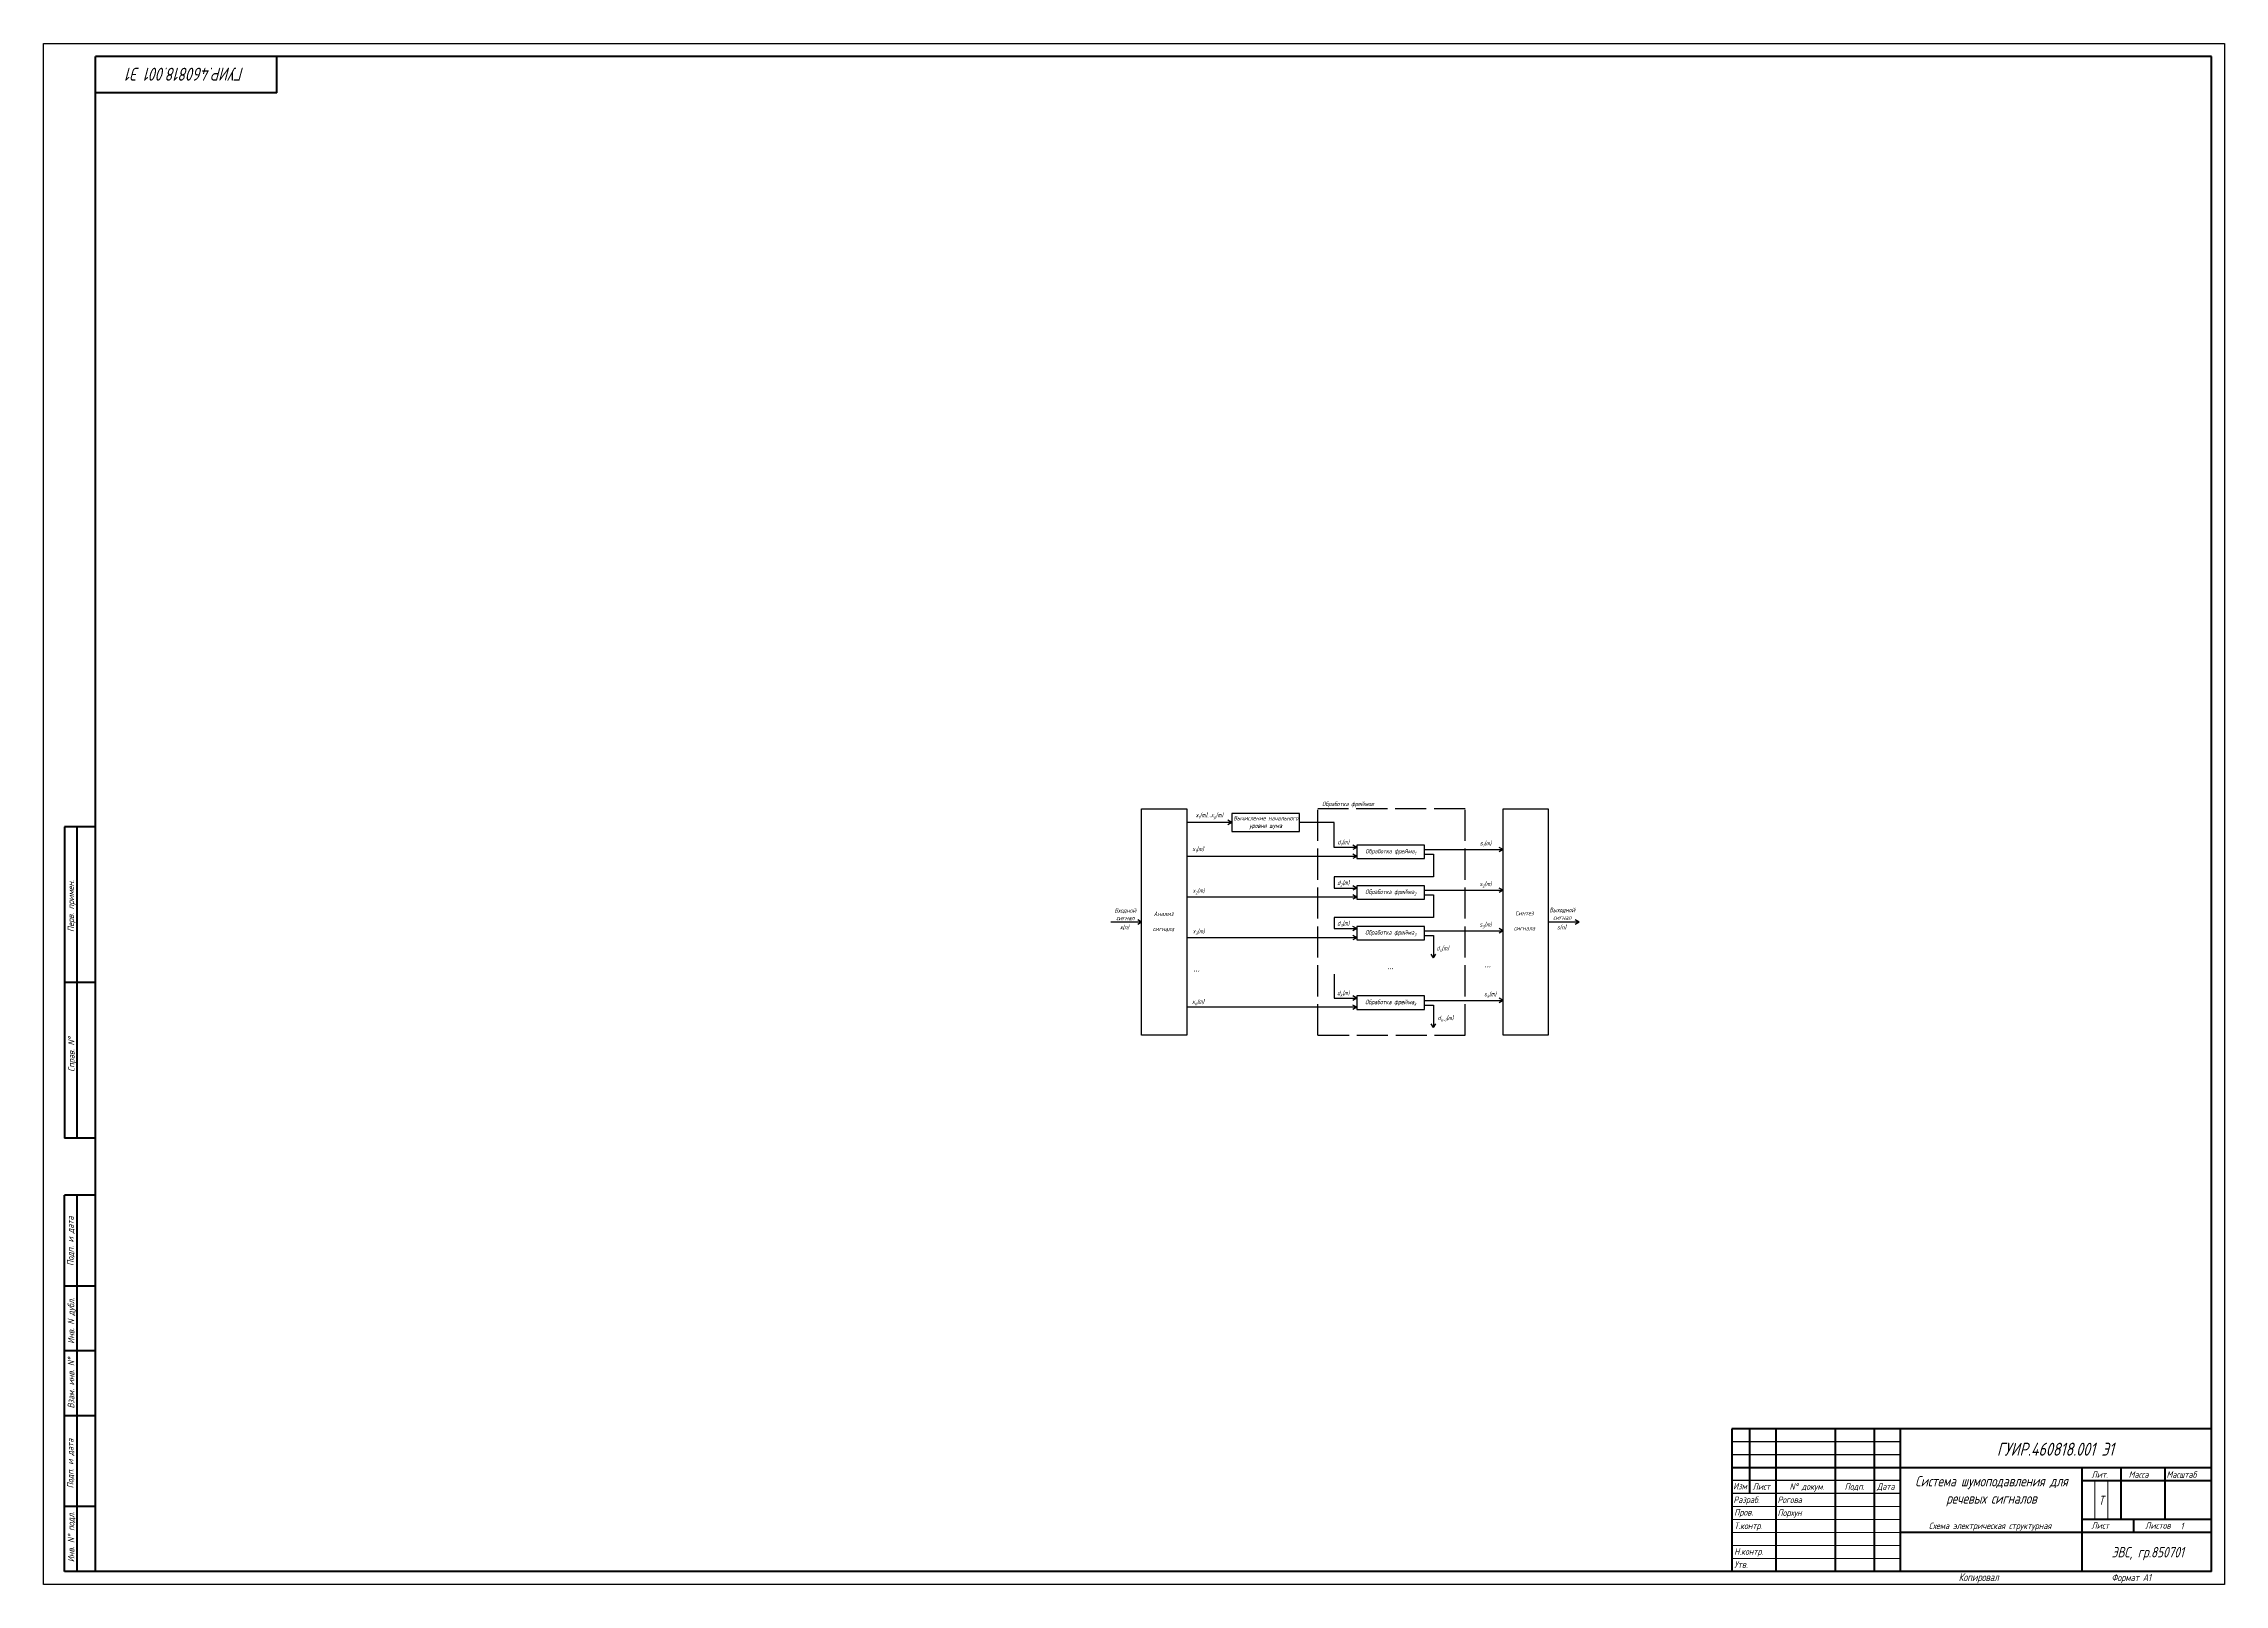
# Model space of a CAD drawing. Extents: x 1752 to 4486, y 50 to 696.
# Drawn here: x 1752 to 2593, y 74 to 668 of the extents above; entities that cross this region are included whole.
import ezdxf

# ---------------------------------------------------------------- set-up
doc = ezdxf.new("R2010")
doc.units = 0
doc.header["$MEASUREMENT"] = 0
doc.linetypes.add('ACAD_ISO02W100', pattern=[15, 12, -3])
doc.layers.get('0').update_dxf_attribs({"linetype": 'CONTINUOUS'})
doc.layers.add('KONTUR', color=7, linetype='CONTINUOUS')
for name, color, linetype, lineweight in [('Основная', 7, 'CONTINUOUS', 40), ('текст', 7, 'CONTINUOUS', 30), ('тонкая', 7, 'CONTINUOUS', 20)]:
    doc.layers.add(name, color=color, linetype=linetype, lineweight=lineweight)
doc.styles.add('стиль1', font='romans.shx', dxfattribs={"width": 0.75, "oblique": 15, "height": 3.5})

msp = doc.modelspace()

# ---------------------------------------------------------------- linework, layer by layer
for p, q in [((2174.97, 285.24), (2174.97, 372.5)), ((2174.97, 372.5), (2192.38, 372.5)), ((2192.38, 372.5), (2192.38, 285.24)), ((2235.89, 370.76), (2209.78, 370.76)), ((2209.78, 370.76), (2209.78, 363.8)), ((2235.89, 363.8), (2235.89, 370.76)), ((2314.38, 285.24), (2314.38, 372.5)), ((2314.38, 372.5), (2331.78, 372.5)), ((2331.78, 372.5), (2331.78, 285.24)), ((2209.78, 367.28), (2192.38, 367.28)), ((2209.78, 367.28), (2208.27, 368.15)), ((2209.78, 367.28), (2208.27, 366.41)), ((2209.78, 363.8), (2235.89, 363.8)), ((2249.28, 367.28), (2235.89, 367.28)), ((2249.28, 357.7), (2249.28, 367.28)), ((2257.98, 354.22), (2192.38, 354.22)), ((2257.98, 357.7), (2249.28, 357.7)), ((2257.98, 357.7), (2256.47, 358.57)), ((2257.98, 357.7), (2256.47, 356.83)), ((2257.98, 354.22), (2256.47, 355.09)), ((2257.98, 354.22), (2256.47, 353.35)), ((2257.98, 358.57), (2257.98, 353.35)), ((2284.09, 358.57), (2257.98, 358.57)), ((2257.98, 353.35), (2284.09, 353.35)), ((2284.09, 353.35), (2284.09, 358.57)), ((2284.09, 356.83), (2314.38, 356.83)), ((2284.09, 355.09), (2287.57, 355.09)), ((2287.57, 355.09), (2287.57, 346.39)), ((2314.38, 356.83), (2312.87, 357.7)), ((2314.38, 356.83), (2312.87, 355.96)), ((2287.57, 346.39), (2249.28, 346.39)), ((2249.28, 346.39), (2249.28, 342.04)), ((2257.98, 338.56), (2192.38, 338.56)), ((2249.28, 342.04), (2257.98, 342.04)), ((2257.98, 342.04), (2256.47, 342.91)), ((2257.98, 342.04), (2256.47, 341.17)), ((2257.98, 338.56), (2256.47, 339.43)), ((2257.98, 338.56), (2256.47, 337.69)), ((2257.98, 342.91), (2257.98, 337.69)), ((2284.09, 342.91), (2257.98, 342.91)), ((2257.98, 337.69), (2284.09, 337.69)), ((2284.09, 337.69), (2284.09, 342.91)), ((2284.09, 341.17), (2314.38, 341.17)), ((2284.09, 339.43), (2287.57, 339.43)), ((2287.57, 339.43), (2287.57, 330.73)), ((2314.38, 341.17), (2312.87, 342.04)), ((2314.38, 341.17), (2312.87, 340.3)), ((2174.97, 328.87), (2163.07, 328.87)), ((2174.97, 328.87), (2173.46, 329.74)), ((2174.97, 328.87), (2173.46, 328)), ((2287.57, 330.73), (2249.28, 330.73)), ((2249.28, 330.73), (2249.28, 326.37)), ((2343.73, 328.87), (2331.78, 328.87)), ((2343.73, 328.87), (2342.23, 329.74)), ((2343.73, 328.87), (2342.23, 328)), ((2257.98, 322.89), (2192.38, 322.89)), ((2249.28, 326.37), (2257.98, 326.37)), ((2257.98, 326.37), (2256.47, 327.24)), ((2257.98, 326.37), (2256.47, 325.5)), ((2257.98, 322.89), (2256.47, 323.76)), ((2257.98, 322.89), (2256.47, 322.02)), ((2257.98, 327.24), (2257.98, 322.02)), ((2284.09, 327.24), (2257.98, 327.24)), ((2257.98, 322.02), (2284.09, 322.02)), ((2284.09, 322.02), (2284.09, 327.24)), ((2284.09, 325.5), (2314.38, 325.5)), ((2284.09, 323.76), (2287.57, 323.76)), ((2287.57, 323.76), (2287.57, 315.06)), ((2314.38, 325.5), (2312.87, 326.37)), ((2314.38, 325.5), (2312.87, 324.63)), ((2287.57, 315.06), (2286.7, 316.57)), ((2287.57, 315.06), (2288.44, 316.57)), ((2249.28, 308.81), (2249.28, 299.54)), ((2257.98, 296.06), (2192.38, 296.06)), ((2249.28, 299.54), (2257.98, 299.54)), ((2257.98, 299.54), (2256.47, 300.41)), ((2257.98, 299.54), (2256.47, 298.67)), ((2257.98, 296.06), (2256.47, 296.93)), ((2257.98, 296.06), (2256.47, 295.19)), ((2257.98, 300.41), (2257.98, 295.19)), ((2284.09, 300.41), (2257.98, 300.41)), ((2257.98, 295.19), (2284.09, 295.19)), ((2284.09, 295.19), (2284.09, 300.41)), ((2284.09, 298.67), (2314.38, 298.67)), ((2284.09, 296.93), (2287.57, 296.93)), ((2287.57, 296.93), (2287.57, 288.22)), ((2314.38, 298.67), (2312.87, 299.54)), ((2314.38, 298.67), (2312.87, 297.8)), ((2287.57, 288.22), (2286.7, 289.73)), ((2287.57, 288.22), (2288.44, 289.73)), ((2192.38, 285.24), (2174.97, 285.24)), ((2331.78, 285.24), (2314.38, 285.24)), ((2467.54, 128.57), (2402.54, 128.57)), ((2467.54, 123.57), (2402.54, 123.57)), ((2467.54, 113.57), (2402.54, 113.57)), ((2467.54, 108.57), (2402.54, 108.57)), ((2537.54, 78.57), (2537.54, 78.57))]:
    msp.add_line(p, q)
at = {"linetype": 'ACAD_ISO02W100'}
for p, q in [((2299.77, 372.5), (2242.98, 372.5)), ((2242.98, 285.24), (2242.98, 372.5)), ((2299.77, 285.24), (2299.77, 372.5)), ((2242.98, 285.24), (2299.77, 285.24))]:
    msp.add_line(p, q, dxfattribs=at)
at = {"layer": 'KONTUR'}
for p, q in [((1751.54, 73.57), (1751.54, 667.57)), ((1751.54, 667.57), (2592.54, 667.57)), ((2592.54, 667.57), (2592.54, 73.57)), ((2592.54, 73.57), (1751.54, 73.57))]:
    msp.add_line(p, q, dxfattribs=at)
at = {"layer": 'Основная'}
for p, q in [((1771.54, 118.57), (1771.54, 662.57)), ((2587.54, 662.57), (1771.54, 662.57)), ((1841.54, 648.57), (1841.54, 662.57)), ((2587.54, 78.57), (2587.54, 662.57)), ((1841.54, 648.57), (1771.54, 648.57)), ((1759.54, 365.57), (1759.54, 245.57)), ((1771.54, 365.57), (1759.54, 365.57)), ((1764.54, 245.57), (1764.54, 365.57)), ((1771.54, 305.57), (1759.54, 305.57)), ((1771.54, 245.57), (1759.54, 245.57)), ((1759.54, 78.57), (1759.54, 223.57)), ((1771.54, 223.57), (1759.54, 223.57)), ((1764.54, 78.57), (1764.54, 223.57)), ((1771.54, 188.57), (1759.54, 188.57)), ((1771.54, 163.57), (1759.54, 163.57)), ((1771.54, 138.57), (1759.54, 138.57)), ((2402.54, 133.57), (2402.54, 78.57)), ((2587.54, 133.57), (2402.54, 133.57)), ((2409.54, 108.57), (2409.54, 133.57)), ((2419.54, 133.57), (2419.54, 78.57)), ((2442.54, 78.57), (2442.54, 133.57)), ((2457.54, 133.57), (2457.54, 78.57)), ((2467.54, 133.57), (2467.54, 78.57)), ((1771.54, 78.57), (1771.54, 118.57)), ((2402.54, 118.57), (2587.54, 118.57)), ((2537.54, 118.57), (2537.54, 78.57)), ((2552.54, 118.57), (2552.54, 98.57)), ((2569.54, 118.57), (2569.54, 98.57)), ((2537.54, 113.57), (2587.54, 113.57)), ((1771.54, 103.57), (1759.54, 103.57)), ((2587.54, 93.57), (2467.54, 93.57)), ((2587.54, 98.57), (2537.54, 98.57)), ((2557.54, 98.57), (2557.54, 93.57)), ((2587.54, 78.57), (1759.54, 78.57))]:
    msp.add_line(p, q, dxfattribs=at)
at = {"layer": 'тонкая'}
for p, q in [((2542.53, 113.36), (2542.53, 98.57)), ((2547.6, 113.36), (2547.6, 98.57)), ((2402.54, 103.57), (2467.54, 103.57)), ((2467.54, 98.57), (2402.54, 98.57)), ((2467.54, 93.57), (2402.54, 93.57))]:
    msp.add_line(p, q, dxfattribs=at)
for points in [[(2402.54, 88.57), (2467.54, 88.57)], [(2402.54, 83.57), (2467.54, 83.57)]]:
    msp.add_lwpolyline(points, dxfattribs=at)

# ---------------------------------------------------------------- texts
at = {"style": 'стиль1'}
for s, width, gutter_width, heights, insert, char_height, attachment_point in [('\\A1;\\pxqc;x{\\H0.7x;\\S^ 1;}(m)...x{\\H0.7x;\\S^ p;}(m)', 11.1821, 3.05, [1.82], (2201.08, 369.89), 1.7405, 5), ('\\A1;\\pxqc;Обработка фреймов', 22.279, 3.05, [2.17], (2254.55, 374.24), 1.7405, 5), ('\\pxqc;Вычисление начального уровня шума', 26.1082, 3.05, [0], (2222.84, 367.28), 1.7405, 5), ('\\A1;\\pxqc;x{\\H0.7x;\\S^ 1;}(m)', 5.6418, 3.05, [1.82], (2196.73, 356.83), 1.7405, 5), ('\\A1;\\pxqc;d{\\H0.7x;\\S^ 1;}(m)', 5.6418, 3.05, [1.82], (2252.76, 359.44), 1.7405, 5), ('\\A1;\\pxqc;Обработка фрейма{\\H0.7x;\\S^ 1;}', 26.1082, 9.14, [5.22], (2271.03, 355.96), 1.7405, 5), ('\\A1;\\pxqc;s{\\H0.7x;\\S^ 1;}(m)', 5.6418, 3.05, [1.82], (2307.63, 359.03), 1.7405, 5), ('\\A1;\\pxqc;d{\\H0.7x;\\S^ 2;}(m)', 5.6418, 3.05, [1.82], (2252.76, 343.78), 1.7405, 5), ('\\A1;\\pxqc;x{\\H0.7x;\\S^ 2;}(m)', 5.6418, 3.05, [1.82], (2196.94, 340.75), 1.7405, 5), ('\\A1;\\pxqc;Обработка фрейма{\\H0.7x;\\S^ 2;}', 26.1082, 9.14, [5.22], (2271.03, 340.3), 1.7405, 5), ('\\A1;\\pxqc;s{\\H0.7x;\\S^ 2;}(m)', 5.6418, 3.05, [1.82], (2307.63, 343.37), 1.7405, 5), ('\\A1;\\pxqc;Входной \\Pсигнал ', 23.6251, 3.05, [8.36], (2168.71, 331.94), 1.7405, 5), ('\\pxqc;Анализ\\P\\Pсигнала', 11.407, 3.05, [9.7], (2177.69, 332.94), 1.7405, 1), ('\\A1;\\pxqc;d{\\H0.7x;\\S^ 3;}(m)', 5.6418, 3.05, [1.82], (2252.76, 328.11), 1.7405, 5), ('\\A1;\\pxqc;s{\\H0.7x;\\S^ 3;}(m)', 5.6418, 3.05, [1.82], (2307.63, 327.7), 1.7405, 5), ('\\pxqc;Синтез\\P\\Pсигнала', 11.2049, 3.05, [9.55], (2316.99, 333.22), 1.7405, 1), ('\\A1;\\pxqc;Выходной\\Pсигнал ', 24.4056, 3.05, [6.81], (2337.21, 332.11), 1.7405, 5), ('\\A1;\\pxqc;x{\\H0.7x;\\S^ 3;}(m)', 5.6418, 3.05, [1.82], (2196.94, 325.09), 1.7405, 5), ('\\A1;\\pxqc;Обработка фрейма{\\H0.7x;\\S^ 3;}', 26.1082, 9.14, [5.22], (2271.03, 324.63), 1.7405, 5), ('\\A1;\\pxqc;d{\\H0.7x;\\S^ 4;}(m)', 5.6418, 3.05, [1.82], (2291.05, 318.54), 1.7405, 5), ('\\A1;\\pxqc;...', 22.279, 3.05, [2.17], (2270.86, 312.45), 3.4811, 5), ('\\A1;\\pxqc;...', 22.279, 3.05, [2.17], (2308.41, 313.13), 3.4811, 5), ('\\A1;\\pxqc;...', 22.279, 3.05, [2.17], (2196.16, 311.5), 3.4811, 5), ('\\A1;\\pxqc;x{\\H0.7x;\\S^ k;}(m)', 5.6418, 3.05, [1.82], (2196.73, 297.95), 1.7405, 5), ('\\A1;\\pxqc;d{\\H0.7x;\\S^ k;}(m)', 5.6418, 3.05, [1.82], (2252.76, 301.28), 1.7405, 5), ('\\A1;\\pxqc;Обработка фрейма{\\H0.7x;\\S^ k;}', 26.1082, 9.14, [5.22], (2271.03, 297.8), 1.7405, 5), ('\\A1;\\pxqc;s{\\H0.7x;\\S^ k;}(m)', 5.6418, 3.05, [1.82], (2309.37, 300.86), 1.7405, 5), ('\\A1;\\pxqc;d{\\H0.7x;\\S^ k+1;}(m)', 5.6418, 3.05, [1.82], (2292.18, 291.7), 1.7405, 5)]:
    msp.add_mtext_dynamic_manual_height_columns(s, width=width, gutter_width=gutter_width, heights=heights, dxfattribs=dict(at, insert=insert, char_height=char_height, attachment_point=attachment_point))
at = {"char_height": 1.741, "attachment_point": 1, "style": 'стиль1'}
for s, insert, width in [('s(n)', (2335.15, 327.82), 3.9583), ('x(n)', (2166.56, 327.8), 4.0283)]:
    msp.add_mtext(s, dxfattribs=dict(at, insert=insert, width=width))
at = {"layer": 'текст', "style": 'стиль1', "oblique": 15, "width": 0.75}
for s, p in [('Перв. примен.', (1763.29, 325.08)), ('Справ. N%%d', (1763.45, 271.2)), ('Подп. и дата', (1763.11, 196.34)), ('Инв. N дубл.', (1763.36, 166.32)), ('Взам. инв. N%%d', (1763.36, 141.39)), ('Подп. и дата', (1763.06, 110.6)), ('Инв. N%%d подл.', (1763.36, 82.14))]:
    msp.add_text(s, height=2.5, rotation=90, dxfattribs=at).set_placement(p)
for s, height, p in [('Изм', 2.5, (2403.08, 110.18)), ('Лист', 2.5, (2410.56, 110.03)), ('N%%d докум. ', 2.5, (2424.84, 110.03)), ('Подп.', 2.5, (2446.09, 110.03)), ('Дата', 2.5, (2458.55, 110.03)), ('Лит.', 2.5, (2541.26, 114.64)), ('Масса', 2.5, (2555.63, 114.64)), ('Масштаб', 2.5, (2570.22, 114.64)), ('Разраб.', 2.5, (2403.2, 104.93)), ('Пров.', 2.5, (2403.5, 100.1)), ('Рогова', 2.5, (2420.2, 104.93)), ('Порхун', 2.5, (2420.2, 99.93)), ('Т.контр.', 2.5, (2403.5, 94.9)), ('Лист', 2.5, (2541.26, 95.02)), ('Листов', 2.5, (2561.98, 95.02)), ('Н.контр.', 2.5, (2403.5, 84.98)), ('Утв.', 2.5, (2403.5, 79.96)), ('Копировал', 3, (2490.07, 74.82)), ('Формат А1', 2.75, (2549, 74.82))]:
    msp.add_text(s, height=height, dxfattribs=at).set_placement(p)
at = {"layer": 'текст', "insert": (1806.31, 655.79), "char_height": 5, "attachment_point": 5, "rotation": 180, "style": 'стиль1'}
msp.add_mtext_dynamic_manual_height_columns('\\pxqc,t13;ГУИР.460818.001 Э1', width=119.6512, gutter_width=75, heights=[14.84], dxfattribs=at)
at = {"layer": 'текст', "attachment_point": 5, "style": 'стиль1'}
for s, width, gutter_width, heights, insert, char_height in [('\\pxqc,t13;ГУИР.460818.001 Э1', 119.6512, 75, [14.84], (2527.36, 125.68), 5), ('\\pxqc,t13;Система шумоподавления для речевых сигналов', 68.0243, 75, [16.93], (2502.71, 109.47), 4), ('\\pxqc;Т', 5.0097, 17.5, [14.69], (2545.03, 105.97), 3.5), ('\\pxqc,t13;Схема электрическая структурная', 68.0243, 75, [0], (2502.17, 95.81), 2.5), ('1', 7.152, 17.5, [3.18], (2576.21, 96.07), 2.5), ('\\pxqc,t13;ЭВС, гр.850701', 68.0243, 75, [16.93], (2562.99, 85.42), 4)]:
    msp.add_mtext_dynamic_manual_height_columns(s, width=width, gutter_width=gutter_width, heights=heights, dxfattribs=dict(at, insert=insert, char_height=char_height))

doc.saveas('drawing.dxf')
